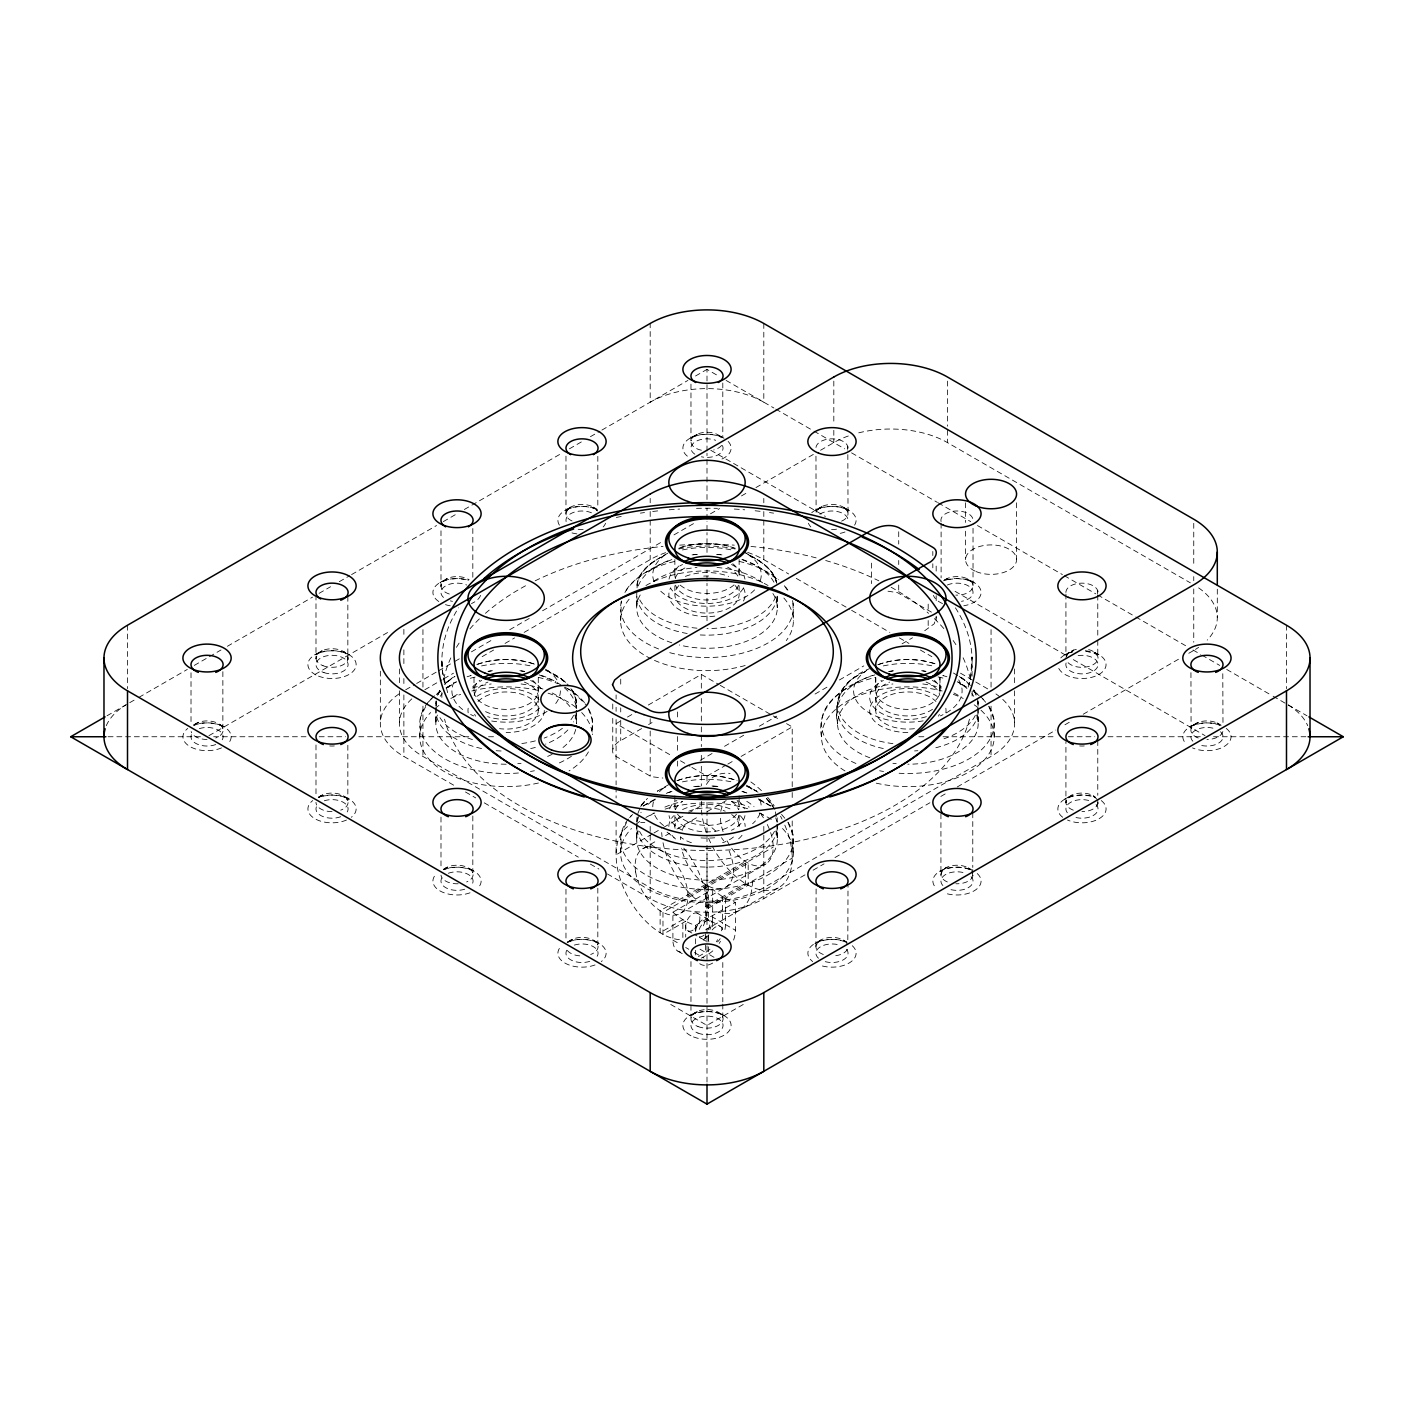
<?xml version="1.0" encoding="UTF-8"?>
<svg xmlns="http://www.w3.org/2000/svg" width="1414" height="1414" viewBox="0 0 1414 1414"><rect width="100%" height="100%" fill="white"/><g stroke="black" fill="none" stroke-linecap="round" stroke-linejoin="round"><path stroke-width="0.75" stroke-dasharray="5 3.75" d="M419.764 736.747L420.471 717.269L427.275 703.288M441.857 697.385L441.857 690.774M441.875 666.507L441.875 659.896L442.423 671.208L447.831 693.602M620.622 620.781L621.329 601.303M620.622 852.713L621.329 833.235L628.134 819.254M707 1082.064L707 852.713M707 620.781L707 583.293M707 581.101L707 570.072M707 552.432L707 532.583M707 530.374L707 521.554M707 519.345L707 508.315M707 499.496L707 453.187M707 450.978L707 369.39L718.471 376M821.499 736.747C815.1 703.748 847.905 683.351 874.877 674.885M936.174 571.079L936.174 562.878M816.108 888.999L815.949 947.239L817.327 942.873L822.082 939.373L814.941 943.403A24.109 13.91 0 0 0 812.697 961.573M847.817 939.727L848.011 885.871M435.919 708.273L435.83 723.632L436.113 708.22M636.777 592.307L636.707 607.667L636.901 596.655M636.777 824.238L636.707 839.598L636.972 824.185M939.797 688.759L939.886 677.766M436.166 706.01L436.272 699.4M637.06 587.853C637.095 570.089 655 560.262 668.645 552.733M637.025 821.976L637.148 815.383M435.936 706.081L436.325 701.839M637.184 585.873C637.749 573.943 647.859 565.229 657.28 559.29M636.795 822.047L637.184 817.805M847.481 449.387L847.799 446.435M1097.458 593.721L1097.777 590.752M970.499 677.783L972.037 657.068L972.09 676.175M641.62 728.581L620.728 740.636C614.896 742.969 608.48 752.283 616.097 756.437L651.271 776.675L662.901 778.053M924.703 630.732L934.265 623.751L936.245 616.981M968.183 687.098L970.234 679.657M438.375 694.097L439.789 690.545M637.838 813.598L639.941 808.295M438.216 694.327L439.736 691.039M1065.926 657.475L1068.206 653.233L1073.65 650.087L1064.919 654.753L1072.731 651.73M624.917 592.466C635.098 575.586 654.328 566.572 671.986 559.555M841.613 521.13A16.067 9.279 0 0 0 840.181 505.735A16.067 9.279 0 0 0 816.09 512.398L818.512 508.651L823.231 505.929L814.941 510.436C825.546 505.169 838.431 505.169 849.036 510.436L842.108 506.495L846.297 509.5L848.029 513.229L847.817 450.748M640.648 806.51L647.471 798.327M641.373 805.379L646.711 799.334M428.778 701.697L433.25 696.89M629.637 817.663L632.624 814.446M436.254 694.539L440.761 691.039M446.612 682.361L454.795 676.44M858.157 675.256C839.562 684.058 834.631 704.72 837.565 723.632C831.856 698.958 846.703 677.218 869.522 668.698M447.178 681.848L454.884 676.352M445.993 687.964L456.422 681.813A70.293 40.582 0 0 0 447.001 688.565M643.37 805.98L657.298 797.779M107.004 715.784L137.052 698.445M138.961 697.349L187.267 669.458M194.284 665.411L220.991 649.98M227.389 646.286L312.547 597.132M319.104 593.332L330.576 586.722M339.254 581.702L349.682 575.692M351.591 574.579L436.537 525.531M443.307 521.625L456.687 513.901M464.322 509.5L562.436 452.851M569.418 448.821L581.508 441.84M590.433 436.679L599.996 431.164M601.904 430.068L687.893 380.419M695.529 376L707 369.39M195.114 724.339L198.738 722.254L193.506 725.046M208.954 735.651L388.337 632.093M405.694 689.785L414.832 684.517M416.653 683.457L436.732 671.862M438.552 670.819L453.152 662.388M454.972 661.328L460.451 658.164M471.41 651.854L491.471 640.259M509.729 629.725L529.808 618.13M542.569 610.76L663.025 541.208M673.983 534.881L694.062 523.304M710.482 513.812L719.602 508.545M741.502 495.907L748.801 491.683M755.942 487.565L813.934 454.088M820.562 450.253L833.818 442.6A80.351 46.379 0 0 1 848.329 435.972M424.854 689.732L442.034 679.816M443.943 678.702L453.487 673.188M482.139 656.662L493.592 650.033M505.045 643.423L514.608 637.908M524.152 632.394L650.193 559.626A80.351 46.379 0 0 1 666.348 552.414M318.291 797.549L323.718 794.421L318.486 797.213M619.88 721.44L616.097 723.632L672.905 756.437M627.462 717.075L636.936 711.613M648.301 705.038L701.326 674.425L718.365 684.27M648.584 724.569L652.048 722.554M443.271 869.716L448.715 866.57L443.466 869.38M943.491 580.818L948.228 578.096L944.587 580.005M700.16 760.379L712.356 753.344M724.534 746.309L743.676 735.262M759.353 726.213L776.763 716.156M815.047 694.044L828.975 686.02M839.421 679.975L863.795 665.906M902.079 643.812L912.525 637.767M668.645 784.664L657.298 791.221A70.293 40.582 0 0 1 667.602 786.308M691.853 767.36L707 776.109L725.93 765.186M727.839 764.09L733.513 760.803M741.095 756.437L792.211 726.92L792.211 790.32M652.084 834.066L616.097 854.834L616.097 817.663M653.975 832.97L661.558 828.604M663.449 827.508L686.161 814.376M688.07 813.297L701.326 805.644M642.875 848.718L658.023 839.969M665.587 835.603L669.388 833.412M676.952 829.046L697.791 817.009M707.265 811.548L726.195 800.607M568.269 941.883L573.695 938.737L566.714 942.466M687.964 896.335L773.193 847.127M680.629 952.135A24.109 13.91 -60 0 1 672.905 940.116L672.905 912.207L712.674 889.247A64.284 37.117 60 0 0 735.404 902.379L735.404 930.271A24.109 13.91 -60 0 1 733.495 940.416M680.806 913.073L766.017 863.883M705.586 906.48L745.355 883.52L745.355 861.515L660.126 910.722L660.126 932.71L682.856 919.595L682.856 938.613M708.414 908.106L748.183 885.146L748.183 863.159L662.972 912.366L662.972 934.354L685.702 921.239L685.702 937.111M672.905 912.207A64.284 37.117 60 0 0 695.635 925.339L735.404 902.379M995.933 693.921A80.351 46.379 0 0 1 991.055 756.437L763.807 887.639A80.351 46.379 0 0 1 650.193 887.639L422.945 756.437A80.351 46.379 0 0 1 413.542 697.349M705.621 929.829L779.485 887.197M607.419 873.958L650.193 898.632A80.351 46.379 0 0 0 763.807 898.632L805.786 874.4M813.085 870.193L824.044 863.866M834.985 857.556L929.899 802.763M940.84 796.436L946.319 793.272M957.26 786.944L1055.816 730.048M1064.936 724.781L1070.416 721.617M1083.195 714.247L1178.852 659.03M1188.785 653.286L1193.752 650.422M698.375 956.5A24.109 13.91 -60 0 0 699.895 955.705L705.586 952.417A24.109 13.91 -60 0 0 711.861 947.415M701.203 958.144A24.109 13.91 -60 0 0 702.74 957.331L708.414 954.061A24.109 13.91 -60 0 0 714.689 949.059M743.251 1004.47L707 1025.397L670.749 1004.47M193.912 725.4C203.528 721.423 214.822 722.448 224.101 726.92A24.109 13.91 0 0 1 227.336 744.277M443.89 869.734C453.505 865.757 464.782 866.764 474.061 871.236A24.109 13.91 0 0 1 477.296 888.593M568.87 941.883C578.485 937.906 589.779 938.931 599.059 943.403A24.109 13.91 0 0 1 601.303 961.573M678.738 548.261C696.872 542.039 717.128 542.039 735.262 548.261M477.879 664.227C496.65 657.757 517.612 658.111 536.26 664.792M467.08 676.758L471.127 675.521A70.293 40.582 0 0 0 468.122 676.369M877.741 664.792C896.388 658.111 917.35 657.757 936.121 664.227M676.864 780.758C696.148 773.812 717.852 773.812 737.136 780.758M667.938 792.724L671.986 791.487M488.661 671.367L492.426 670.713M888.487 671.703L894.143 670.713M947.751 579.581L956.978 578.52L966.204 579.581L974.016 582.586L967.088 578.662L971.294 581.667L973.026 585.378L973.026 524.152M322.816 796.064L332.043 795.004L341.269 796.064L349.081 799.069L344.68 796.63L347.844 800.678L347.844 743.835M693.284 554.73L697.208 554.518M695.246 786.555L701.114 786.219M887.992 591.193L897.643 592.713L932.816 612.934M108.083 736.747L200.452 736.747M213.655 736.747L306.007 736.747M319.211 736.747L345.599 736.747M358.785 736.747L470.95 736.747M488.537 736.747L495.147 736.747M918.853 736.747L925.463 736.747M943.05 736.747L1055.215 736.747M1068.401 736.747L1094.79 736.747M1107.993 736.747L1200.345 736.747M1213.548 736.747L1305.917 736.747M716.792 554.518L720.716 554.73M712.886 786.219L718.754 786.555M466.249 579.581L457.022 578.52L447.796 579.581L439.984 582.586L447.107 578.573L442.37 582.073L440.991 586.439L440.991 527.387M1085.652 651.094L1099.014 654.753L1094.613 652.314L1097.777 656.361L1097.777 638.863M1091.184 796.064L1081.957 795.004L1072.731 796.064L1064.919 799.069L1072.059 795.057L1067.305 798.539L1065.926 802.922L1065.926 741.678M921.574 670.713L925.339 671.367M519.857 670.713L525.513 671.703M742.014 559.555L756.702 565.847L778.672 580.076M946.92 676.758L942.873 675.521A70.293 40.582 0 0 1 945.878 676.369M539.123 674.885L555.843 681.813M742.014 791.487L746.062 792.724M724.039 438.269C713.451 433.002 700.549 433.002 689.961 438.269A24.109 13.91 0 0 0 688.777 457.217M1220.088 725.4C1210.472 721.423 1199.178 722.448 1189.899 726.92A24.109 13.91 0 0 0 1186.664 744.277M597.097 509.676C587.022 504.975 574.897 505.593 564.964 510.436L572.104 506.406L567.368 509.906L565.971 514.272L565.971 455.237M970.11 869.734C960.495 865.757 949.218 866.764 939.939 871.236A24.109 13.91 0 0 0 936.704 888.593M845.13 941.883C835.515 937.906 824.221 938.931 814.941 943.403A24.109 13.91 0 0 1 846.438 942.095M722.572 437.456L719.655 435.83L721.759 438.534M687.487 930.589L696.961 935.874M1221.148 725.276L1217.065 722.978L1219.858 724.975M696.837 913.002L707.831 919.153M858.722 432.843A80.351 46.379 0 0 1 947.451 442.6L1190.341 582.833M726.107 380.419L773.882 408.01M775.791 409.106L812.096 430.068M814.004 431.164L844.582 448.821M851.564 452.851L937.394 502.412M938.207 502.871L970.693 521.625M977.463 525.531L1062.409 574.579M1064.318 575.692L1095.726 593.827M1097.635 594.923L1135.018 616.504M1135.796 616.946L1186.611 646.286M1193.009 649.98L1200.645 654.399M1201.9 655.124L1219.716 665.411M1226.733 669.458L1271.221 695.14M1273.13 696.236L1306.996 715.784M710.818 450.306L825.316 516.41M955.069 591.335L1065.749 655.23M1073.367 659.631L1205.046 735.651M747.653 552.414A80.351 46.379 0 0 1 763.807 559.626L788.641 573.96M796.276 578.379L849.743 609.24M851.652 610.353L889.848 632.394M899.392 637.908L908.955 643.423M920.408 650.033L931.861 656.662M960.513 673.188L973.875 680.912M975.784 682.008L991.055 690.827M597.168 509.34L593.367 507.149L597.362 510.949A16.067 9.279 0 0 0 572.847 506.088A16.067 9.279 0 0 0 572.387 521.13M720.256 685.366L771.39 714.883M773.281 715.979L778.955 719.266M786.538 723.632L792.211 726.92M972.125 870.14L968.343 867.949L972.319 871.749L972.779 876.185L972.779 869.628M680.488 760.803L689.961 766.282M847.145 942.307L843.345 940.116L847.322 943.916M712.674 889.247L712.674 917.156L722.625 922.9A24.109 13.91 -60 0 1 721.423 930.836M725.47 898.279L725.47 924.544L735.404 930.271M710.659 920.797L720.539 926.506M398.995 693.921A80.351 46.379 0 0 0 403.874 756.437L455.184 786.06M465.453 791.981L475.723 797.903M484.277 802.852L578.344 857.167M590.327 864.078L598.864 869.009M699.983 949.183L705.586 952.417L705.586 944.092M714.017 957.296L708.414 954.061L708.414 943.651M672.905 940.116L680.364 944.428M685.702 947.504L688.795 949.289M694.398 952.523L699.895 955.705M702.74 957.331L703.978 958.056M677.907 951.145L682.874 954.026M966.663 687.116L957.578 681.813A70.293 40.582 0 0 1 966.999 688.565M758.523 798.839L774.395 808.401M953.443 673.011L962.492 678.402L970.499 685.525M758.01 792.211L745.355 784.664L756.72 791.221A70.293 40.582 0 0 0 746.398 786.308M701.697 938.56L706.982 941.759M564.946 687.116L573.518 692.436L586.227 704.967M959.205 676.44L967.388 682.361M565.671 682.361L544.478 668.698L560.775 678.402L568.782 685.525M975.253 692.436L980.963 697.243M766.441 798.645L774.907 809.409M1093.322 795.799L1097.299 799.599L1097.777 804.036L1097.777 797.461M982.394 698.445L987.962 704.967M784.31 585.732L789.012 592.466M781.535 814.411L787.103 820.933M766.529 798.327L773.352 806.51M973.663 690.279L975.766 693.443M570.885 688.689L574.049 693.443L576.346 701.821L576.364 708.379M988.916 706.7L993.865 719.09L994.236 736.747M788.058 822.665L793.007 835.055L793.378 852.713M588.153 708.432L592.148 719.09L592.484 734.679M974.211 690.545L977.021 697.632M776.852 583.434C773.087 567.986 758.222 559.856 745.355 552.733C757.268 559.767 772.468 566.961 776.056 581.667M775.455 811.83L776.975 821.976M572.493 690.545L575.993 699.4L576.152 708.22M793.007 603.124L793.378 620.781M977.728 699.417L977.834 706.01M977.887 708.22L978.17 723.632L978.099 708.379M777.099 596.655L777.293 607.667L777.24 594.587M777.028 824.185L777.293 839.598L777.24 824.344M576.205 710.411L576.435 723.632L576.382 710.553M1222.792 673.7L1222.986 725.4M978.064 701.821L978.081 706.187M777.205 817.787L777.223 822.153M1190.941 672.657L1191.083 728.74L1193.469 725.135L1198.206 722.413L1189.899 726.92A24.109 13.91 0 0 1 1219.982 725.046M972.125 691.022L972.143 697.385M815.966 456.174L816.108 512.257M875.743 690.138L875.743 677.359A86.378 49.861 0 0 0 822.223 717.128A86.378 49.861 0 0 0 856.106 763.56M1286.493 625.235L1286.493 688.653M1217.295 589.196L1217.295 617.618M1193.752 523.321L1193.752 564.31M1193.752 576.612L1193.752 580.712M1193.752 588.913L1193.752 642.221M1097.777 595.135L1097.777 636.689M1097.777 740.618L1097.777 795.287M1065.926 594.057L1065.926 655.283M1016.578 502.783L1016.578 559.626M1014.598 668.963L1014.598 684.27M1014.598 690.827L1014.598 723.632M991.055 629.601L991.055 688.653M991.055 706.134L991.055 756.437M972.779 812.767L972.779 867.436M965.55 502.783L965.55 522.455M965.55 531.204L965.55 559.626M947.451 381.108L947.451 426.215M947.451 430.316L947.451 442.6M941.105 523.198L941.105 577.866M940.929 813.845L940.929 875.072L942.325 870.706L947.062 867.206L939.939 871.236A24.109 13.91 0 0 1 970.004 869.363M939.992 677.713L939.992 690.827M936.174 595.683L936.174 601.834M936.174 616.186L936.174 620.286M932.816 551.442L932.816 555.543M932.816 563.744L932.816 567.845M928.185 604.132L928.185 612.333M928.185 620.534L928.185 628.735M898.721 531.752L898.721 544.054M898.721 560.457L898.721 564.557M898.721 585.06L898.721 593.261M875.726 677.713L875.726 690.827M875.726 697.385L875.726 710.517M871.378 563.126L871.378 583.629M833.818 381.108L833.818 422.114M833.818 430.316L833.818 442.6M792.211 792.512L792.211 801.261M792.211 820.951L792.211 858.121L707 907.311L707 817.663M763.807 323.47L763.807 402.195A80.351 46.379 0 0 0 650.193 402.195L650.193 323.47M763.807 498.4L763.807 502.783M763.807 511.532L763.807 559.626M763.807 826.412L763.807 832.97M763.807 835.161L763.807 898.632M739.133 559.555L739.133 574.862M739.133 585.803L739.133 594.552M739.133 795.87L739.133 806.793M739.133 815.542L739.133 826.483M722.801 383.017L722.801 437.686M722.801 962.492L722.801 1001.854M722.801 1004.046L722.801 1017.161L719.655 1013.113L724.039 1015.552C713.451 1010.285 700.549 1010.285 689.961 1015.552L698.693 1010.904L693.249 1014.032L690.969 1018.274L690.969 957.048M722.625 896.635L722.625 922.9M708.414 886.118L708.414 920.302M708.414 935.343L708.414 941.583M707 776.109L707 784.858M707 802.357L707 815.471M705.586 884.475L705.586 918.658M705.586 933.7L705.586 942.024M701.326 674.425L701.326 689.732M701.326 698.481L701.326 724.728M701.326 726.92L701.326 746.592M701.326 755.341L701.326 764.09M701.326 766.282L701.326 785.954M695.635 925.339L695.635 931.331M695.635 938.772L695.635 943.951M695.635 950.296L695.635 953.248A24.109 13.91 -60 0 0 695.706 954.963M690.969 384.131L690.969 440.991L693.249 436.749L698.693 433.603L689.961 438.269A24.109 13.91 0 0 1 722.784 437.598M677.536 711.949L677.536 720.15M677.536 736.535L677.536 752.937M677.536 761.139L677.536 769.34M674.867 559.555L674.867 574.862M674.867 585.803L674.867 594.552M674.867 795.87L674.867 806.793M674.867 815.542L674.867 826.483M650.193 498.4L650.193 502.783M650.193 511.532L650.193 559.626M650.193 718.719L650.193 722.819M650.193 731.02L650.193 776.109M650.193 826.412L650.193 832.97M650.193 835.161L650.193 898.632M620.728 679.144L620.728 687.345M620.728 707.848L620.728 711.949M620.728 720.15L620.728 740.636M616.097 694.928L616.097 699.029M616.097 707.23L616.097 711.33M616.097 719.532L616.097 784.858M616.097 787.05L616.097 797.991M612.757 703.995L612.757 710.146M612.757 718.347L612.757 749.084M597.822 456.333L597.822 508.828M597.822 888.151L597.822 945.012L594.658 940.946L599.059 943.403A24.109 13.91 0 0 0 567.562 942.095M565.971 889.265L565.971 939.55M538.274 677.713L538.274 690.827M538.274 697.385L538.274 710.517M474.008 677.713L474.008 690.827M472.824 528.5L472.824 578.803M472.824 815.984L472.824 872.845L469.678 868.797L474.061 871.236A24.109 13.91 0 0 0 443.996 869.363M440.991 817.098L440.991 867.401M422.945 629.601L422.945 688.653M422.945 706.134L422.945 756.437M403.874 629.336L403.874 637.537M403.874 649.839L403.874 666.224M403.874 678.526L403.874 686.727M403.874 694.928L403.874 756.437M399.402 668.963L399.402 684.27M399.402 690.827L399.402 723.632M380.348 671.155L380.348 723.632M347.844 596.284L347.844 659.702L347.384 655.265L343.408 651.465L349.081 654.753C338.494 649.486 325.591 649.486 314.986 654.753L322.127 650.723L317.39 654.222L315.994 658.588L315.994 597.362M315.994 744.948L315.994 795.234M222.864 671.668L222.864 728.528L219.7 724.481L224.101 726.92A24.109 13.91 0 0 0 194.018 725.046M191.014 672.781L191.014 725.258M127.507 625.235L127.507 688.653M1198.63 587.888A80.351 46.379 0 0 1 1207.203 640.118M1198.63 647.329A80.351 46.379 0 0 1 1195.431 649.415M775.703 830.972A70.293 40.582 0 0 1 707 880.197A70.293 40.582 0 0 1 638.297 830.972M650.723 815.277A70.293 40.582 0 0 1 653.869 813.015M664.863 807.111A70.293 40.582 0 0 1 682.432 801.579M731.568 801.579A70.293 40.582 0 0 1 749.137 807.111M760.131 813.015A70.293 40.582 0 0 1 763.277 815.277M737.118 800.324A32.133 18.559 0 0 1 738.815 809.444M736.5 814.164A32.133 18.559 0 0 1 707 825.352A32.133 18.559 0 0 1 677.5 814.164M675.185 809.444A32.133 18.559 0 0 1 676.882 800.324M575.728 729.412A70.293 40.582 0 0 1 562.418 747.953M552.167 754.316A70.293 40.582 0 0 1 544.143 757.78M521.077 763.295A70.293 40.582 0 0 1 517.789 763.666M506.141 764.214A70.293 40.582 0 0 1 437.439 715.007M453.01 697.049A70.293 40.582 0 0 1 460.098 692.966M472.453 688.017A70.293 40.582 0 0 1 491.188 683.969M521.077 683.969A70.293 40.582 0 0 1 544.143 689.484M552.167 692.966A70.293 40.582 0 0 1 570.089 706.77M574.826 715.007A70.293 40.582 0 0 1 576.258 720.733M532.618 680.311A32.133 18.559 0 0 1 527.44 704.72A32.133 18.559 0 0 1 484.843 704.72A32.133 18.559 0 0 1 479.664 680.311M976.561 715.007A70.293 40.582 0 0 1 907.859 764.214M896.211 763.666A70.293 40.582 0 0 1 892.923 763.295M869.857 757.78A70.293 40.582 0 0 1 838.679 716.421A70.293 40.582 0 0 1 892.923 683.969M922.812 683.969A70.293 40.582 0 0 1 941.547 688.017M953.902 692.966A70.293 40.582 0 0 1 960.99 697.049M934.336 680.311A32.133 18.559 0 0 1 929.157 704.72A32.133 18.559 0 0 1 886.56 704.72A32.133 18.559 0 0 1 881.382 680.311M772.875 593.491A70.293 40.582 0 0 1 755.518 637.042A70.293 40.582 0 0 1 679.321 644.978M671.844 642.822A70.293 40.582 0 0 1 641.125 593.491M653.869 581.083A70.293 40.582 0 0 1 696.996 567.491M717.004 567.491A70.293 40.582 0 0 1 763.277 583.346M732.735 563.744A32.133 18.559 0 0 1 738.462 578.662M734.043 584.901A32.133 18.559 0 0 1 679.957 584.901M675.538 578.662A32.133 18.559 0 0 1 681.265 563.744M774.448 831.361A70.293 40.582 0 0 1 707 860.507A70.293 40.582 0 0 1 639.552 831.361M641.125 805.733A70.293 40.582 0 0 1 645.297 800.465M682.432 781.889A70.293 40.582 0 0 1 731.568 781.889M768.703 800.465A70.293 40.582 0 0 1 772.875 805.733M571.998 689.767A70.293 40.582 0 0 1 576.258 706.841M573.589 715.396A70.293 40.582 0 0 1 570.089 720.822M562.418 728.281A70.293 40.582 0 0 1 544.143 738.09M535.34 740.865A70.293 40.582 0 0 1 521.077 743.623M472.453 739.575A70.293 40.582 0 0 1 438.676 715.396M435.83 703.96A70.293 40.582 0 0 1 436.007 701.061M437.439 695.317A70.293 40.582 0 0 1 440.267 689.767M444.438 684.5A70.293 40.582 0 0 1 453.01 677.377M481.573 665.923A70.293 40.582 0 0 1 530.71 665.923M545.539 670.342A70.293 40.582 0 0 1 565.282 682.008M975.324 715.396A70.293 40.582 0 0 1 941.547 739.575M892.923 743.623A70.293 40.582 0 0 1 838.838 711.631A70.293 40.582 0 0 1 868.461 670.342M883.29 665.923A70.293 40.582 0 0 1 932.427 665.923M960.99 677.377A70.293 40.582 0 0 1 969.562 684.5M973.733 689.767A70.293 40.582 0 0 1 976.561 695.317M977.993 701.061A70.293 40.582 0 0 1 978.17 703.96M775.703 596.62A70.293 40.582 0 0 1 707 628.576M696.996 628.169A70.293 40.582 0 0 1 638.297 596.62M636.883 585.096A70.293 40.582 0 0 1 664.863 555.49M682.432 549.958A70.293 40.582 0 0 1 731.568 549.958M749.137 555.49A70.293 40.582 0 0 1 776.586 582.214M759.99 813.457A54.227 31.302 0 0 1 752.619 823.726M714.724 837.795A54.227 31.302 0 0 1 699.276 837.795M663.59 825.564A54.227 31.302 0 0 1 654.01 813.457M652.773 806.793A54.227 31.302 0 0 1 654.01 800.147M659.401 791.787A54.227 31.302 0 0 1 666.012 786.29M677.677 780.457A54.227 31.302 0 0 1 736.323 780.457M747.988 786.29A54.227 31.302 0 0 1 754.599 791.787M759.99 800.147A54.227 31.302 0 0 1 761.227 806.793M560.368 690.827A54.227 31.302 0 0 1 553.74 705.833M547.13 711.33A54.227 31.302 0 0 1 490.852 720.875M473.637 715.891A54.227 31.302 0 0 1 470.615 714.494M462.714 709.598A54.227 31.302 0 0 1 455.326 679.887M476.818 664.492A54.227 31.302 0 0 1 535.464 664.492M547.13 670.324A54.227 31.302 0 0 1 558.177 682.008M958.674 679.887A54.227 31.302 0 0 1 940.363 715.891M923.148 720.875A54.227 31.302 0 0 1 862.24 707.76A54.227 31.302 0 0 1 866.87 670.324M878.536 664.492A54.227 31.302 0 0 1 937.182 664.492M747.988 554.359A54.227 31.302 0 0 1 759.99 581.525M754.599 589.868A54.227 31.302 0 0 1 707 606.182A54.227 31.302 0 0 1 659.401 589.868M654.01 581.525A54.227 31.302 0 0 1 666.012 554.359M681 547.377A54.227 31.302 0 0 1 732.982 547.377M743.357 588.118A38.16 22.041 0 0 1 707 603.46A38.16 22.041 0 0 1 670.643 588.118M669.034 579.157A38.16 22.041 0 0 1 682.555 564.504M731.445 564.504A38.16 22.041 0 0 1 744.966 579.157M743.357 587.871A38.16 22.041 0 0 1 743.357 601.233M714.812 616.115A38.16 22.041 0 0 1 670.643 587.871M685.383 576.399A38.16 22.041 0 0 1 728.617 576.399M738.462 585.237A32.133 18.559 0 0 1 707 599.978A32.133 18.559 0 0 1 675.538 585.237M675.538 577.619A32.133 18.559 0 0 1 686.409 567.173M727.591 567.173A32.133 18.559 0 0 1 738.462 577.619M735.103 585.537A32.133 18.559 0 0 1 707 613.093A32.133 18.559 0 0 1 678.897 585.537M703.677 576.099A32.133 18.559 0 0 1 710.323 576.099M926.382 716.651A38.16 22.041 0 0 1 876.38 709.846A38.16 22.041 0 0 1 883.414 680.47M932.321 680.47A38.16 22.041 0 0 1 941.229 686.709M907.859 732.54A38.16 22.041 0 0 1 873.304 701.167A38.16 22.041 0 0 1 937.164 696.395M945.825 708.237A38.16 22.041 0 0 1 945.825 712.797M932.533 709.28A32.133 18.559 0 0 1 884.104 709.881A32.133 18.559 0 0 1 889.653 682.096M926.064 682.096A32.133 18.559 0 0 1 939.833 695.476M939.32 714.317A32.133 18.559 0 0 1 938.489 716.138M914.451 728.67A32.133 18.559 0 0 1 877.228 716.103A32.133 18.559 0 0 1 895.15 693.479A32.133 18.559 0 0 1 935.962 701.503M744.966 815.631A38.16 22.041 0 0 1 731.445 830.283M682.555 830.283A38.16 22.041 0 0 1 669.034 815.631M669.653 808.843A38.16 22.041 0 0 1 675.556 800.872M738.444 800.872A38.16 22.041 0 0 1 744.347 808.843M742.032 835.232A38.16 22.041 0 0 1 738.444 838.962M710.942 848.4A38.16 22.041 0 0 1 703.058 848.4M675.556 838.962A38.16 22.041 0 0 1 671.968 835.232M668.84 826.483A38.16 22.041 0 0 1 673.63 815.79M682.555 809.568A38.16 22.041 0 0 1 731.445 809.568M740.37 815.79A38.16 22.041 0 0 1 745.16 826.483M738.974 815.277A32.133 18.559 0 0 1 707 831.909A32.133 18.559 0 0 1 675.026 815.277M675.538 809.55A32.133 18.559 0 0 1 682.326 801.473M731.674 801.473A32.133 18.559 0 0 1 738.462 809.55M731.674 814.588A32.133 18.559 0 0 1 738.974 828.392M733.477 837A32.133 18.559 0 0 1 722.589 842.709M691.411 842.709A32.133 18.559 0 0 1 680.523 837M675.026 828.392A32.133 18.559 0 0 1 682.326 814.588M688.795 811.194A32.133 18.559 0 0 1 725.205 811.194M539.512 708.078A38.16 22.041 0 0 1 487.618 716.651M472.771 686.709A38.16 22.041 0 0 1 481.679 680.47M530.586 680.47A38.16 22.041 0 0 1 541.155 688.636M544.302 710.517A38.16 22.041 0 0 1 506.141 732.54M468.175 712.797A38.16 22.041 0 0 1 468.175 708.237M476.836 696.395A38.16 22.041 0 0 1 539.512 699.824M524.347 682.096A32.133 18.559 0 0 1 531.735 708.608A32.133 18.559 0 0 1 485.55 711.631M474.167 695.476A32.133 18.559 0 0 1 487.936 682.096M478.038 701.503A32.133 18.559 0 0 1 518.85 693.479A32.133 18.559 0 0 1 536.772 716.103A32.133 18.559 0 0 1 499.549 728.67M475.511 716.138A32.133 18.559 0 0 1 474.68 714.317M974.175 704.808A86.378 49.861 0 0 1 977.675 766.105A86.378 49.861 0 0 1 875.549 783.003M844.989 770.948A86.378 49.861 0 0 1 837.159 708.114A86.378 49.861 0 0 1 942.166 690.986M953.336 694.362A86.378 49.861 0 0 1 963.199 698.463M783.851 598.034A86.378 49.861 0 0 1 786.272 640.595M745.16 665.517A86.378 49.861 0 0 1 645.42 655.76A86.378 49.861 0 0 1 630.149 598.034M645.933 585.52A86.378 49.861 0 0 1 768.067 585.52M588.436 751.877A86.378 49.861 0 0 1 569.011 770.948M538.451 783.003A86.378 49.861 0 0 1 441.415 769.782A86.378 49.861 0 0 1 430.616 712.55M434.964 708.502A86.378 49.861 0 0 1 439.825 704.808M450.801 698.463A86.378 49.861 0 0 1 460.664 694.362M471.834 690.986A86.378 49.861 0 0 1 540.448 690.986M548.049 693.16A86.378 49.861 0 0 1 577.301 708.502M581.667 712.55A86.378 49.861 0 0 1 592.466 735.033M782.525 828.516A86.378 49.861 0 0 1 707 902.592A86.378 49.861 0 0 1 631.475 828.516M635.84 824.468A86.378 49.861 0 0 1 640.683 820.774M645.933 817.469A86.378 49.861 0 0 1 654.806 812.997M665.093 809.126A86.378 49.861 0 0 1 748.907 809.126M759.194 812.997A86.378 49.861 0 0 1 773.317 820.774M1288.172 704.95A80.351 46.379 0 0 1 1307.72 725.718M106.28 725.718A80.351 46.379 0 0 1 125.828 704.95M589.002 709.581A86.378 49.861 0 0 1 591.635 730.738M571.415 756.296A86.378 49.861 0 0 1 557.894 763.56M534.386 770.754A86.378 49.861 0 0 1 530.48 771.478M518.425 772.998A86.378 49.861 0 0 1 430.333 747.529A86.378 49.861 0 0 1 440.868 690.986M446.541 687.54A86.378 49.861 0 0 1 454.371 683.722M470.261 678.278A86.378 49.861 0 0 1 475.952 676.917M538.239 677.341A86.378 49.861 0 0 1 557.894 683.722M567.208 688.371A86.378 49.861 0 0 1 584.707 702.917M576.258 713.416A70.293 40.582 0 0 1 573.589 721.953M567.845 729.96A70.293 40.582 0 0 1 545.539 744.135M535.34 747.44A70.293 40.582 0 0 1 530.71 748.536M501.122 750.993A70.293 40.582 0 0 1 496.137 750.693M481.573 748.536A70.293 40.582 0 0 1 436.007 713.416M440.267 696.324A70.293 40.582 0 0 1 442.193 693.655M487.936 671.314A70.293 40.582 0 0 1 491.188 670.855M521.077 670.855A70.293 40.582 0 0 1 524.329 671.314M541.297 675.362A70.293 40.582 0 0 1 576.258 707.619M792.494 600.579A86.378 49.861 0 0 1 757.091 648.284A86.378 49.861 0 0 1 667.426 651.995M658.588 648.955A86.378 49.861 0 0 1 621.506 600.579M626.066 590.239A86.378 49.861 0 0 1 674.902 561.376M739.098 561.376A86.378 49.861 0 0 1 778.531 579.722M785.565 586.951A86.378 49.861 0 0 1 787.916 590.239M777.117 597.45A70.293 40.582 0 0 1 696.996 634.727M687.186 633.49A70.293 40.582 0 0 1 636.883 597.45M638.297 585.926A70.293 40.582 0 0 1 671.844 559.396M692.065 554.889A70.293 40.582 0 0 1 696.996 554.376M717.004 554.376A70.293 40.582 0 0 1 721.935 554.889M742.156 559.396A70.293 40.582 0 0 1 774.448 583.116M787.934 822.17A86.378 49.861 0 0 1 700.831 889.335A86.378 49.861 0 0 1 631.192 815.701M643.087 806.051A86.378 49.861 0 0 1 655.248 799.688M758.752 799.688A86.378 49.861 0 0 1 770.913 806.051M777.117 829.382A70.293 40.582 0 0 1 707 867.065A70.293 40.582 0 0 1 636.883 829.382M637.414 820.703A70.293 40.582 0 0 1 641.125 812.29M647.859 804.531A70.293 40.582 0 0 1 653.869 799.9M666.224 793.413A70.293 40.582 0 0 1 671.844 791.327M693.691 786.626A70.293 40.582 0 0 1 701.98 785.99M712.02 785.99A70.293 40.582 0 0 1 720.309 786.626M742.156 791.327A70.293 40.582 0 0 1 747.776 793.413M760.131 799.9A70.293 40.582 0 0 1 766.141 804.531M775.703 817.858A70.293 40.582 0 0 1 776.586 820.703M988.793 706.205A86.378 49.861 0 0 1 895.575 772.998M883.52 771.478A86.378 49.861 0 0 1 879.614 770.754M938.048 676.917A86.378 49.861 0 0 1 943.739 678.278M959.629 683.722A86.378 49.861 0 0 1 967.459 687.54M973.132 690.986A86.378 49.861 0 0 1 983.667 699.736M977.993 713.416A70.293 40.582 0 0 1 932.427 748.536M917.863 750.693A70.293 40.582 0 0 1 914.54 750.922M883.29 748.536A70.293 40.582 0 0 1 837.813 713.893A70.293 40.582 0 0 1 872.703 675.362M889.671 671.314A70.293 40.582 0 0 1 892.923 670.855M922.812 670.855A70.293 40.582 0 0 1 926.064 671.314M971.807 693.655A70.293 40.582 0 0 1 973.733 696.324M1222.863 731.515A16.067 9.279 0 0 1 1206.955 739.469M1198.259 738.002A16.067 9.279 0 0 1 1195.184 723.88A16.067 9.279 0 0 1 1219.822 724.64M1226.238 728.422A24.109 13.91 0 0 1 1223.994 746.592A24.109 13.91 0 0 1 1192.497 747.9M1088.639 649.592A16.067 9.279 0 0 1 1092.916 664.827A16.067 9.279 0 0 1 1066.898 661.275A16.067 9.279 0 0 0 1080.049 673.806A16.067 9.279 0 0 0 1097.918 663.484A16.067 9.279 0 0 0 1076.354 655.902M1066.262 656.061A16.067 9.279 0 0 1 1076.354 649.344M1085.386 650.811A24.109 13.91 0 0 1 1106.031 665.252A24.109 13.91 0 0 1 1083.106 678.49A24.109 13.91 0 0 1 1058.096 666.577M1060.8 657.917A24.109 13.91 0 0 1 1073.544 651.554M194.178 724.64A16.067 9.279 0 0 1 218.816 723.88A16.067 9.279 0 0 1 215.741 738.002M207.045 739.469A16.067 9.279 0 0 1 191.137 731.515M221.503 747.9A24.109 13.91 0 0 1 190.006 746.592A24.109 13.91 0 0 1 187.762 728.422M443.501 869.504A16.067 9.279 0 0 1 467.981 867.719A16.067 9.279 0 0 1 466.655 881.947M458.171 883.768A16.067 9.279 0 0 1 440.991 875.178M470.049 892.782A24.109 13.91 0 0 1 439.984 890.908A24.109 13.91 0 0 1 436.749 873.552M567.915 942.237A16.067 9.279 0 0 1 592.961 939.886A16.067 9.279 0 0 1 590.698 954.485M579.722 955.864A16.067 9.279 0 0 1 566.59 949.289M595.047 964.949A24.109 13.91 0 0 1 564.964 963.075A24.109 13.91 0 0 1 561.729 945.719M318.521 797.337A16.067 9.279 0 0 1 343.408 795.799A16.067 9.279 0 0 1 340.721 810.151M332.043 811.636A16.067 9.279 0 0 1 315.976 802.357M318.998 797.213A24.109 13.91 0 0 1 349.682 799.44A24.109 13.91 0 0 1 351.326 817.257M346.483 820.049A24.109 13.91 0 0 1 314.986 818.759A24.109 13.91 0 0 1 312.741 800.571M811.707 512.752A24.109 13.91 0 0 1 842.779 507.82A24.109 13.91 0 0 1 854.569 525.142M845.024 531.982A24.109 13.91 0 0 1 837.106 533.873M810.841 526.945A24.109 13.91 0 0 1 808.437 523.233M944.835 579.793A16.067 9.279 0 0 1 971.825 582.321A16.067 9.279 0 0 1 955.829 595.117M945.418 580.217A24.109 13.91 0 0 1 979.248 587.11A24.109 13.91 0 0 1 963.765 605.793M942.537 603.566A24.109 13.91 0 0 1 933.417 595.382M721.617 445.41A16.067 9.279 0 0 1 713.681 449.988M701.379 450.235A16.067 9.279 0 0 1 695.635 434.982A16.067 9.279 0 0 1 722.059 438.305M728.157 441.433A24.109 13.91 0 0 1 720.026 459.815M973.009 875.178A16.067 9.279 0 0 1 955.829 883.768M947.345 881.947A16.067 9.279 0 0 1 946.019 867.719A16.067 9.279 0 0 1 970.499 869.504M977.251 873.552A24.109 13.91 0 0 1 974.016 890.908A24.109 13.91 0 0 1 943.951 892.782M1098.024 802.357A16.067 9.279 0 0 1 1081.957 811.636M1073.279 810.151A16.067 9.279 0 0 1 1070.592 795.799A16.067 9.279 0 0 1 1095.479 797.337M1101.259 800.571A24.109 13.91 0 0 1 1099.014 818.759A24.109 13.91 0 0 1 1067.517 820.049M1062.674 817.257A24.109 13.91 0 0 1 1064.318 799.44A24.109 13.91 0 0 1 1095.002 797.213M847.41 949.289A16.067 9.279 0 0 1 834.278 955.864M823.302 954.485A16.067 9.279 0 0 1 821.039 939.886A16.067 9.279 0 0 1 846.085 942.237M852.271 945.719A24.109 13.91 0 0 1 849.036 963.075A24.109 13.91 0 0 1 818.953 964.949M605.563 523.233A24.109 13.91 0 0 1 603.159 526.945M576.894 533.873A24.109 13.91 0 0 1 570.461 532.477M559.431 525.142A24.109 13.91 0 0 1 568.269 508.846A24.109 13.91 0 0 1 597.804 509.747M449.316 594.021A16.067 9.279 0 0 1 444.509 580.058A16.067 9.279 0 0 1 469.165 579.793M480.583 595.382A24.109 13.91 0 0 1 471.463 603.566M450.235 605.793A24.109 13.91 0 0 1 445.481 604.644M438.817 601.551A24.109 13.91 0 0 1 438.252 583.699A24.109 13.91 0 0 1 468.582 580.217M334.323 745.938A16.067 9.279 0 0 1 329.745 745.938M815.966 447.443A16.067 9.279 0 0 1 833.129 438.853A16.067 9.279 0 0 1 848.011 448.768M1065.891 592.431A16.067 9.279 0 0 1 1081.957 583.151A16.067 9.279 0 0 1 1098.024 592.431M941.07 521.589A16.067 9.279 0 0 1 956.978 510.984A16.067 9.279 0 0 1 972.885 521.589M1084.255 745.938A16.067 9.279 0 0 1 1079.677 745.938M969.438 719.178A265.143 153.083 0 0 1 707 850.468A265.143 153.083 0 0 1 444.562 719.178M443.731 679.215A265.143 153.083 0 0 1 450.889 657.775M456.439 647.329A265.143 153.083 0 0 1 460.858 640.507M469.908 628.877A265.143 153.083 0 0 1 479.664 618.607M485.426 613.322A265.143 153.083 0 0 1 528.076 584.424M535.164 580.818A265.143 153.083 0 0 1 663.025 546.44M679.71 545.132A265.143 153.083 0 0 1 734.29 545.132M750.975 546.44A265.143 153.083 0 0 1 817.151 558.141M825.688 560.51A265.143 153.083 0 0 1 878.836 580.818M891.103 587.234A265.143 153.083 0 0 1 928.574 613.322M934.336 618.607A265.143 153.083 0 0 1 944.092 628.877M953.142 640.507A265.143 153.083 0 0 1 957.561 647.329M963.111 657.775A265.143 153.083 0 0 1 970.269 679.215M955.422 607.826A265.143 153.083 0 0 1 969.438 683.103M444.562 683.103A265.143 153.083 0 0 1 458.578 607.826M616.31 517.471A265.143 153.083 0 0 1 622.266 516.269M640.418 513.141A265.143 153.083 0 0 1 644.501 512.557M652.702 511.479A265.143 153.083 0 0 1 658.889 510.772M669.264 509.8A265.143 153.083 0 0 1 679.71 509.058M696.483 508.351A265.143 153.083 0 0 1 717.517 508.351M734.29 509.058A265.143 153.083 0 0 1 744.736 509.8M755.111 510.772A265.143 153.083 0 0 1 761.298 511.479M769.499 512.557A265.143 153.083 0 0 1 773.582 513.141M679.374 939.638A64.284 37.117 60 0 1 623.892 888.717A64.284 37.117 60 0 1 629.407 825.405M640.683 822.4A64.284 37.117 60 0 1 644.819 822.63M667.037 832.139A64.284 37.117 60 0 1 674.054 837.848M683.775 848.135A64.284 37.117 60 0 1 702.157 928.097M784.805 825.122A64.284 37.117 60 0 1 771.39 890.201A64.284 37.117 60 0 1 708.396 837.848M706.169 832.015A64.284 37.117 60 0 1 701.503 801.031M706.399 784.47A64.284 37.117 60 0 1 730.031 773.423M750.852 781.96A64.284 37.117 60 0 1 762.111 791.327M767.643 797.319A64.284 37.117 60 0 1 774.183 805.856M780.528 816.232A64.284 37.117 60 0 1 782.048 819.166M752.442 881.081A64.284 37.117 60 0 1 718.365 912.207M695.635 899.092A64.284 37.117 60 0 1 663.025 842.744M662.07 836.788A64.284 37.117 60 0 1 661.681 832.563M678.826 548.986A80.351 46.379 0 0 1 735.174 548.986M729.111 850.91A37.365 21.564 60 0 1 717.852 888.911A37.365 21.564 60 0 1 681.53 848.206M680.576 839.58A37.365 21.564 60 0 1 680.682 836.911M682.432 829.435A37.365 21.564 60 0 1 716.721 832.086M721.458 837.654A37.365 21.564 60 0 1 723.65 840.764M712.674 917.156A24.109 13.91 -60 0 1 709.899 929.528M706.381 936.068A24.109 13.91 -60 0 1 701.91 941.671M712.674 963.075A24.109 13.91 -60 0 1 699.453 963.447M725.47 924.544A24.109 13.91 -60 0 1 724.268 932.48M720.468 941.335A24.109 13.91 -60 0 1 719.16 943.456M712.126 929.97A10.039 5.797 -60 0 1 719.779 926.17A10.039 5.797 -60 0 1 722.466 932.94M720.168 938.719A10.039 5.797 -60 0 1 717.517 941.918M708.874 941.901A10.039 5.797 -60 0 1 709.298 934.866M717.623 939.691A24.109 13.91 -60 0 1 716.315 941.812M695.635 931.614A10.039 5.797 -60 0 1 705.286 918.693A10.039 5.797 -60 0 1 708.184 929.935M704.119 935.061A10.039 5.797 -60 0 1 698.339 936.793M699.241 929.422A10.039 5.797 -60 0 1 708.768 920.284A10.039 5.797 -60 0 1 711.931 929.458M708.909 934.778A10.039 5.797 -60 0 1 699.241 936.828M767.272 824.486A37.365 21.564 60 0 1 763.136 865.262A37.365 21.564 60 0 1 725.806 838.361M723.084 831.697A37.365 21.564 60 0 1 720.345 816.62M720.787 811.336A37.365 21.564 60 0 1 724.657 802.41M746.769 801.367A37.365 21.564 60 0 1 754.033 806.74M761.227 814.694A37.365 21.564 60 0 1 763.419 817.805M199.356 728.617A16.067 9.279 0 0 1 218.41 730.19A16.067 9.279 0 0 1 221.15 741.201M215.741 744.559A16.067 9.279 0 0 1 195.68 743.322A16.067 9.279 0 0 1 193.524 731.745M448.344 873.269A16.067 9.279 0 0 1 467.981 874.294A16.067 9.279 0 0 1 471.127 885.518M464.729 889.212A16.067 9.279 0 0 1 445.657 887.639A16.067 9.279 0 0 1 442.918 876.627M574.314 945.1A16.067 9.279 0 0 1 593.774 946.92A16.067 9.279 0 0 1 595.524 958.25M589.709 961.379A16.067 9.279 0 0 1 571.062 960.035A16.067 9.279 0 0 1 567.403 949.377M324.336 800.766A16.067 9.279 0 0 1 342.983 802.127A16.067 9.279 0 0 1 346.66 812.767M340.721 816.726A16.067 9.279 0 0 1 321.084 815.701A16.067 9.279 0 0 1 317.938 804.46M819.837 514.201A16.067 9.279 0 0 1 838.661 511.833A16.067 9.279 0 0 1 847.887 521.589M836.522 529.172A16.067 9.279 0 0 1 830.849 529.525M947.345 585.007A16.067 9.279 0 0 1 971.347 588.277A16.067 9.279 0 0 1 961.502 601.339M1220.476 731.745A16.067 9.279 0 0 1 1218.32 743.322A16.067 9.279 0 0 1 1198.259 744.559M1192.85 741.201A16.067 9.279 0 0 1 1195.59 730.19A16.067 9.279 0 0 1 1214.644 728.617M722.413 445.498A16.067 9.279 0 0 1 717.958 454.901A16.067 9.279 0 0 1 701.379 456.81M694.857 454.194A16.067 9.279 0 0 1 694.857 442.034A16.067 9.279 0 0 1 715.696 440.302M971.082 876.627A16.067 9.279 0 0 1 968.343 887.639A16.067 9.279 0 0 1 949.271 889.212M942.873 885.518A16.067 9.279 0 0 1 946.019 874.294A16.067 9.279 0 0 1 965.656 873.269M1096.062 804.46A16.067 9.279 0 0 1 1092.916 815.701A16.067 9.279 0 0 1 1073.279 816.726M1067.34 812.767A16.067 9.279 0 0 1 1071.017 802.127A16.067 9.279 0 0 1 1089.664 800.766M846.597 949.377A16.067 9.279 0 0 1 842.938 960.035A16.067 9.279 0 0 1 824.291 961.379M818.476 958.25A16.067 9.279 0 0 1 820.226 946.92A16.067 9.279 0 0 1 839.686 945.1M583.151 529.525A16.067 9.279 0 0 1 577.478 529.172M566.113 521.589A16.067 9.279 0 0 1 574.314 512.133A16.067 9.279 0 0 1 592.537 513.264M452.498 601.339A16.067 9.279 0 0 1 450.341 600.879M443.501 597.45A16.067 9.279 0 0 1 446.082 585.643A16.067 9.279 0 0 1 466.655 585.007M976.102 571.556A25.505 14.723 0 0 0 1016.436 561.146A25.505 14.723 0 0 0 980.662 546.193A25.505 14.723 0 0 0 976.102 571.556M697.986 1026.529A16.067 9.279 0 0 0 723.031 1019.494A16.067 9.279 0 0 0 699.983 1010.497A16.067 9.279 0 0 0 697.986 1026.529M693.496 1036.922A24.109 13.91 0 0 0 731.038 1026.387A24.109 13.91 0 0 0 696.466 1012.884A24.109 13.91 0 0 0 693.496 1036.922M323.028 665.711A16.067 9.279 0 0 0 348.074 658.694A16.067 9.279 0 0 0 325.008 649.68A16.067 9.279 0 0 0 323.028 665.711M318.521 676.122A24.109 13.91 0 0 0 356.081 665.587A24.109 13.91 0 0 0 321.508 652.084A24.109 13.91 0 0 0 318.521 676.122M635.628 871.978A37.365 21.564 60 0 0 678.914 914.098A37.365 21.564 60 0 0 670.112 857.167A37.365 21.564 60 0 0 635.628 871.978M694.628 928.945A10.039 5.797 -60 0 0 697.827 913.373A10.039 5.797 -60 0 0 685.931 923.925A10.039 5.797 -60 0 0 694.628 928.945M697.986 1033.086A16.067 9.279 0 0 0 723.031 1026.051A16.067 9.279 0 0 0 699.983 1017.055A16.067 9.279 0 0 0 697.986 1033.086M324 672.622A16.067 9.279 0 0 0 348.109 664.598A16.067 9.279 0 0 0 324 656.556A16.067 9.279 0 0 0 324 672.622"/><path stroke-width="1.5" d="M105.096 716.898L70.7 736.747L707 1104.122L707 1084.273M127.507 690.827L650.193 992.593A80.351 46.379 0 0 0 763.807 992.593L1286.493 690.827A80.351 46.379 0 0 0 1286.493 625.235L763.807 323.47A80.351 46.379 0 0 0 650.193 323.47L127.507 625.235A80.351 46.379 0 0 0 127.507 690.827L127.507 769.552A80.351 46.379 0 0 1 105.166 728.811M707 1104.122L1343.3 736.747L1308.904 716.898M70.7 736.747L105.891 736.747M1308.109 736.747L1343.3 736.747M1310.018 658.04L1310.018 736.747M1286.493 690.827L1286.493 769.552A80.351 46.379 0 0 0 1308.834 728.811M1217.295 552.008L1217.295 584.813M763.807 992.593L763.807 1071.317A80.351 46.379 0 0 1 650.193 1071.317L650.193 992.593M103.982 658.04L103.982 736.747M684.27 793.678A32.133 18.559 0 0 1 729.73 793.678M483.411 677.713A32.133 18.559 0 0 1 528.871 677.713M885.129 677.713A32.133 18.559 0 0 1 930.589 677.713M684.27 561.747A32.133 18.559 0 0 1 729.73 561.747M687.734 795.41A32.133 18.559 0 0 1 683.227 768.085A32.133 18.559 0 0 1 730.773 768.085A32.133 18.559 0 0 1 726.266 795.41M486.876 679.445A32.133 18.559 0 0 1 482.351 652.119A32.133 18.559 0 0 1 529.914 652.119A32.133 18.559 0 0 1 525.389 679.445M888.611 679.445A32.133 18.559 0 0 1 884.086 652.119A32.133 18.559 0 0 1 931.649 652.119A32.133 18.559 0 0 1 927.124 679.445M687.734 563.479A32.133 18.559 0 0 1 683.227 536.136A32.133 18.559 0 0 1 730.773 536.136A32.133 18.559 0 0 1 726.266 563.479M688.477 562.153A38.16 22.041 0 0 1 725.523 562.153M694.239 564.398A32.133 18.559 0 0 1 719.761 564.398M889.335 678.119A38.16 22.041 0 0 1 926.382 678.119M895.097 680.364A32.133 18.559 0 0 1 920.62 680.364M688.477 794.102A38.16 22.041 0 0 1 725.523 794.102M694.239 796.329A32.133 18.559 0 0 1 719.761 796.329M487.618 678.119A38.16 22.041 0 0 1 524.665 678.119M493.38 680.364A32.133 18.559 0 0 1 518.903 680.364M198.367 672.392A16.067 9.279 0 0 1 194.902 658.517A16.067 9.279 0 0 1 219.188 658.517A16.067 9.279 0 0 1 215.741 672.392M697.367 960.654A16.067 9.279 0 0 1 695.105 946.991A16.067 9.279 0 0 1 718.895 946.991A16.067 9.279 0 0 1 716.633 960.654M448.344 816.726A16.067 9.279 0 0 1 444.88 802.834A16.067 9.279 0 0 1 469.165 802.834A16.067 9.279 0 0 1 465.719 816.726M573.324 888.876A16.067 9.279 0 0 1 569.86 875.001A16.067 9.279 0 0 1 594.163 875.001A16.067 9.279 0 0 1 590.698 888.876M323.346 744.559A16.067 9.279 0 0 1 319.9 730.684A16.067 9.279 0 0 1 344.185 730.684A16.067 9.279 0 0 1 340.721 744.559M1198.259 672.392A16.067 9.279 0 0 1 1194.812 658.517A16.067 9.279 0 0 1 1219.098 658.517A16.067 9.279 0 0 1 1215.633 672.392M695.635 382.505A16.067 9.279 0 0 1 695.635 369.39A16.067 9.279 0 0 1 718.365 369.39A16.067 9.279 0 0 1 718.365 382.505M948.281 816.726A16.067 9.279 0 0 1 944.835 802.834A16.067 9.279 0 0 1 969.12 802.834A16.067 9.279 0 0 1 965.656 816.726M1073.279 744.559A16.067 9.279 0 0 1 1069.815 730.684A16.067 9.279 0 0 1 1094.1 730.684A16.067 9.279 0 0 1 1090.654 744.559M823.302 888.876A16.067 9.279 0 0 1 819.837 875.001A16.067 9.279 0 0 1 844.14 875.001A16.067 9.279 0 0 1 840.676 888.876M320.678 598.988A16.067 9.279 0 0 1 321.508 585.414A16.067 9.279 0 0 1 344.91 586.863A16.067 9.279 0 0 1 340.721 600.243M570.655 454.672A16.067 9.279 0 0 1 570.655 441.557A16.067 9.279 0 0 1 593.367 441.557A16.067 9.279 0 0 1 593.367 454.672M445.657 526.839A16.067 9.279 0 0 1 445.657 513.706A16.067 9.279 0 0 1 468.388 513.706A16.067 9.279 0 0 1 468.388 526.839M944.092 729.836A265.143 153.083 0 0 1 829.894 796.948M584.106 796.948A265.143 153.083 0 0 1 469.908 729.836M483.959 578.556A265.143 153.083 0 0 1 573.748 528.977M862.08 537.143A265.143 153.083 0 0 1 919.259 569.577M612.509 684.641L615.143 690.209L650.193 710.517C658.889 714.636 669.388 712.196 677.536 707.848L928.185 563.126C934.018 560.81 940.434 551.495 932.816 547.342L898.721 527.652C890.025 523.534 879.526 525.973 871.378 530.321L620.728 675.044L614.648 680.01L612.509 684.641M833.818 377.008L403.874 625.235A80.351 46.379 0 0 0 403.874 690.827L650.193 833.04A80.351 46.379 0 0 0 763.807 833.04L1193.752 584.813A80.351 46.379 0 0 0 1193.752 519.221L947.451 377.008A80.351 46.379 0 0 0 833.818 377.008M650.193 494.034L422.945 625.235A80.351 46.379 0 0 0 422.945 690.827L650.193 822.029A80.351 46.379 0 0 0 763.807 822.029L991.055 690.827A80.351 46.379 0 0 0 991.055 625.235L763.807 494.034A80.351 46.379 0 0 0 650.193 494.034M976.102 505.965A25.505 14.723 0 0 0 1016.436 495.554A25.505 14.723 0 0 0 980.662 480.583A25.505 14.723 0 0 0 976.102 505.965M686.921 794.085A40.175 23.19 0 0 0 747.175 774.006A40.175 23.19 0 0 0 686.921 753.909A40.175 23.19 0 0 0 686.921 794.085M486.045 678.119A40.175 23.19 0 0 0 546.317 658.04A40.175 23.19 0 0 0 486.045 637.944A40.175 23.19 0 0 0 486.045 678.119M887.78 678.119A40.175 23.19 0 0 0 948.034 658.04A40.175 23.19 0 0 0 887.78 637.944A40.175 23.19 0 0 0 887.78 678.119M686.921 562.153A40.175 23.19 0 0 0 747.175 542.057A40.175 23.19 0 0 0 686.921 521.978A40.175 23.19 0 0 0 686.921 562.153M556.144 786.714A269.155 155.399 0 0 0 975.466 669.122A269.155 155.399 0 0 0 589.391 518.249A269.155 155.399 0 0 0 556.144 786.714M193.541 669.564A24.109 13.91 0 0 0 231.101 659.03A24.109 13.91 0 0 0 196.511 645.509A24.109 13.91 0 0 0 193.541 669.564M693.496 958.197A24.109 13.91 0 0 0 731.038 947.663A24.109 13.91 0 0 0 696.466 934.159A24.109 13.91 0 0 0 693.496 958.197M443.519 813.881A24.109 13.91 0 0 0 481.06 803.346A24.109 13.91 0 0 0 446.488 789.843A24.109 13.91 0 0 0 443.519 813.881M568.499 886.048A24.109 13.91 0 0 0 606.058 875.513A24.109 13.91 0 0 0 571.486 861.992A24.109 13.91 0 0 0 568.499 886.048M318.521 741.714A24.109 13.91 0 0 0 356.081 731.179A24.109 13.91 0 0 0 321.508 717.676A24.109 13.91 0 0 0 318.521 741.714M818.476 453.081A24.109 13.91 0 0 0 856.036 442.547A24.109 13.91 0 0 0 821.463 429.025A24.109 13.91 0 0 0 818.476 453.081M1068.454 597.397A24.109 13.91 0 0 0 1106.013 586.863A24.109 13.91 0 0 0 1071.423 573.359A24.109 13.91 0 0 0 1068.454 597.397M943.456 525.23A24.109 13.91 0 0 0 981.016 514.696A24.109 13.91 0 0 0 946.443 501.192A24.109 13.91 0 0 0 943.456 525.23M1193.434 669.564A24.109 13.91 0 0 0 1230.993 659.03A24.109 13.91 0 0 0 1196.421 645.509A24.109 13.91 0 0 0 1193.434 669.564M693.496 380.914A24.109 13.91 0 0 0 731.038 370.38A24.109 13.91 0 0 0 696.466 356.876A24.109 13.91 0 0 0 693.496 380.914M943.456 813.881A24.109 13.91 0 0 0 981.016 803.346A24.109 13.91 0 0 0 946.443 789.843A24.109 13.91 0 0 0 943.456 813.881M1068.454 741.714A24.109 13.91 0 0 0 1106.013 731.179A24.109 13.91 0 0 0 1071.423 717.676A24.109 13.91 0 0 0 1068.454 741.714M818.476 886.048A24.109 13.91 0 0 0 856.036 875.513A24.109 13.91 0 0 0 821.463 861.992A24.109 13.91 0 0 0 818.476 886.048M318.521 597.397A24.109 13.91 0 0 0 356.081 586.863A24.109 13.91 0 0 0 321.508 573.359A24.109 13.91 0 0 0 318.521 597.397M568.499 453.081A24.109 13.91 0 0 0 606.058 442.547A24.109 13.91 0 0 0 571.486 429.025A24.109 13.91 0 0 0 568.499 453.081M443.519 525.23A24.109 13.91 0 0 0 481.06 514.696A24.109 13.91 0 0 0 446.488 501.192A24.109 13.91 0 0 0 443.519 525.23M888.787 617.423A38.16 22.041 0 0 0 946.019 598.334A38.16 22.041 0 0 0 888.787 579.245A38.16 22.041 0 0 0 888.787 617.423M686.232 562.843A41.536 23.985 0 0 0 748.536 542.057A41.536 23.985 0 0 0 686.232 521.289A41.536 23.985 0 0 0 686.232 562.843M884.581 677.889A41.536 23.985 0 0 0 949.289 659.737A41.536 23.985 0 0 0 889.706 636.459A41.536 23.985 0 0 0 884.581 677.889M686.232 794.774A41.536 23.985 0 0 0 748.536 774.006A41.536 23.985 0 0 0 686.232 753.22A41.536 23.985 0 0 0 686.232 794.774M631.704 722.271A134.348 77.558 0 0 0 841.012 663.573A134.348 77.558 0 0 0 648.301 588.259A134.348 77.558 0 0 0 631.704 722.271M551.46 710.889A24.109 13.91 0 0 0 589.019 700.354A24.109 13.91 0 0 0 554.429 686.851A24.109 13.91 0 0 0 551.46 710.889M550.329 752.513A26.106 15.077 0 0 0 591.017 741.113A26.106 15.077 0 0 0 553.563 726.478A26.106 15.077 0 0 0 550.329 752.513M551.46 749.915A24.109 13.91 0 0 0 589.019 739.381A24.109 13.91 0 0 0 554.429 725.877A24.109 13.91 0 0 0 551.46 749.915M569.648 775.19A245.046 141.488 0 0 0 951.428 668.133A245.046 141.488 0 0 0 599.925 530.78A245.046 141.488 0 0 0 569.648 775.19M485.373 678.808A41.536 23.985 0 0 0 547.678 658.04A41.536 23.985 0 0 0 485.373 637.254A41.536 23.985 0 0 0 485.373 678.808M580.465 778.018A253.088 146.119 0 0 0 960.088 651.465A253.088 146.119 0 0 0 580.465 524.93A253.088 146.119 0 0 0 580.465 778.018M487.052 617.423A38.16 22.041 0 0 0 544.302 598.334A38.16 22.041 0 0 0 487.052 579.245A38.16 22.041 0 0 0 487.052 617.423M687.911 733.389A38.16 22.041 0 0 0 745.16 714.3A38.16 22.041 0 0 0 687.911 695.211A38.16 22.041 0 0 0 687.911 733.389M687.911 501.457A38.16 22.041 0 0 0 745.16 482.368A38.16 22.041 0 0 0 687.911 463.279A38.16 22.041 0 0 0 687.911 501.457M687.911 789.807A38.16 22.041 0 0 0 745.16 770.718A38.16 22.041 0 0 0 687.911 751.629A38.16 22.041 0 0 0 687.911 789.807M484.755 672.993A38.16 22.041 0 0 0 544.213 656.326A38.16 22.041 0 0 0 489.456 634.939A38.16 22.041 0 0 0 484.755 672.993M888.787 673.842A38.16 22.041 0 0 0 946.019 654.753A38.16 22.041 0 0 0 888.787 635.664A38.16 22.041 0 0 0 888.787 673.842M687.911 557.858A38.16 22.041 0 0 0 745.16 538.787A38.16 22.041 0 0 0 687.911 519.698A38.16 22.041 0 0 0 687.911 557.858M643.847 714.618A126.288 72.909 0 0 0 833.288 651.465A126.288 72.909 0 0 0 643.847 588.33A126.288 72.909 0 0 0 643.847 714.618"/></g></svg>
